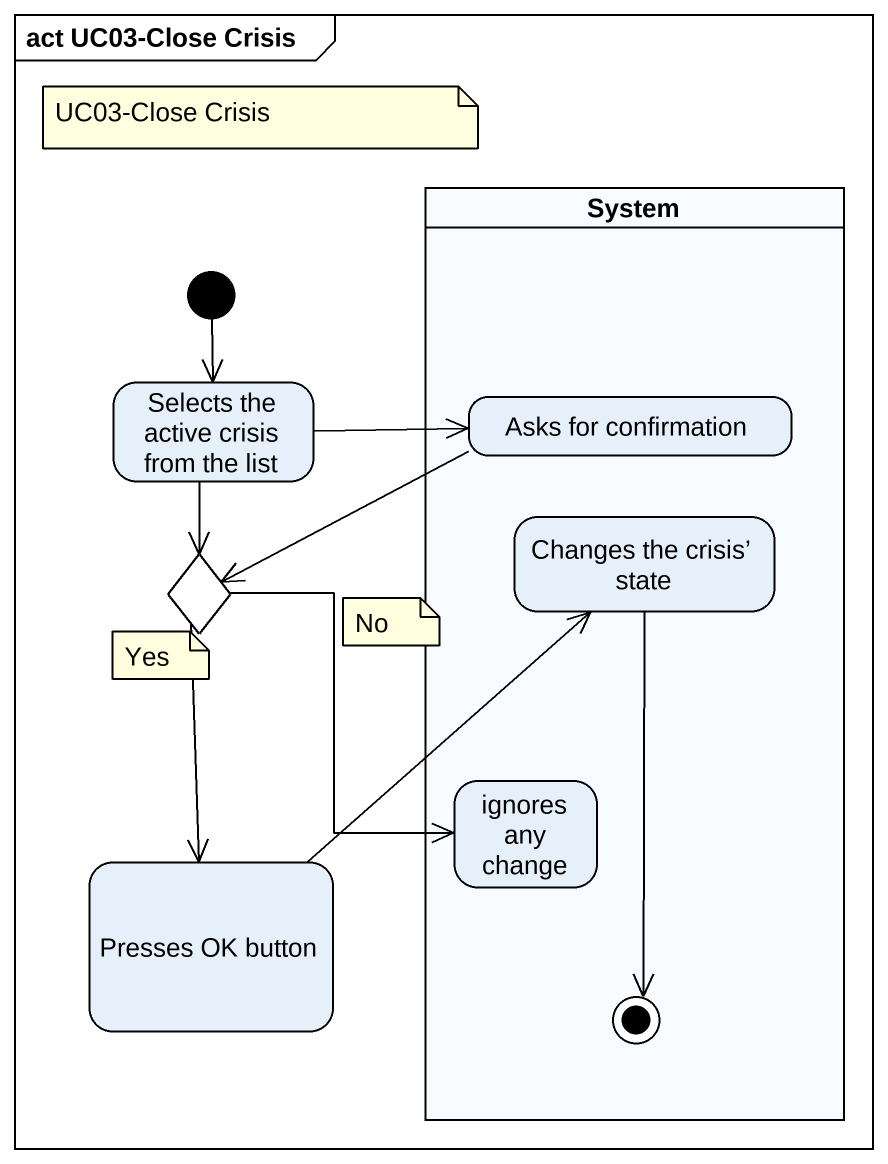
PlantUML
@startuml
mainframe act UC03-Close Crisis
hide empty description
state System <<partition>> {
  state "Asks for confirmation" as Asks_for_confirmation
  state "Changes the crisis’ state" as Changes_the_crisis_state
  state "ignores any change" as ignores_any_change
  Changes_the_crisis_state --> [*]
}
state "Selects the active crisis from the list" as Selects_the_active_crisis
state choice1 <<choice>>
state "Presses OK button" as Presses_OK_button
[*] --> Selects_the_active_crisis
Selects_the_active_crisis -right-> Asks_for_confirmation
Selects_the_active_crisis --> choice1
Asks_for_confirmation -left-> choice1
choice1 --> Presses_OK_button
choice1 --> ignores_any_change
Presses_OK_button -up-> Changes_the_crisis_state
note as N1
  UC03-Close Crisis
end note
note as N2
  Yes
end note
note as N3
  No
end note
@enduml
